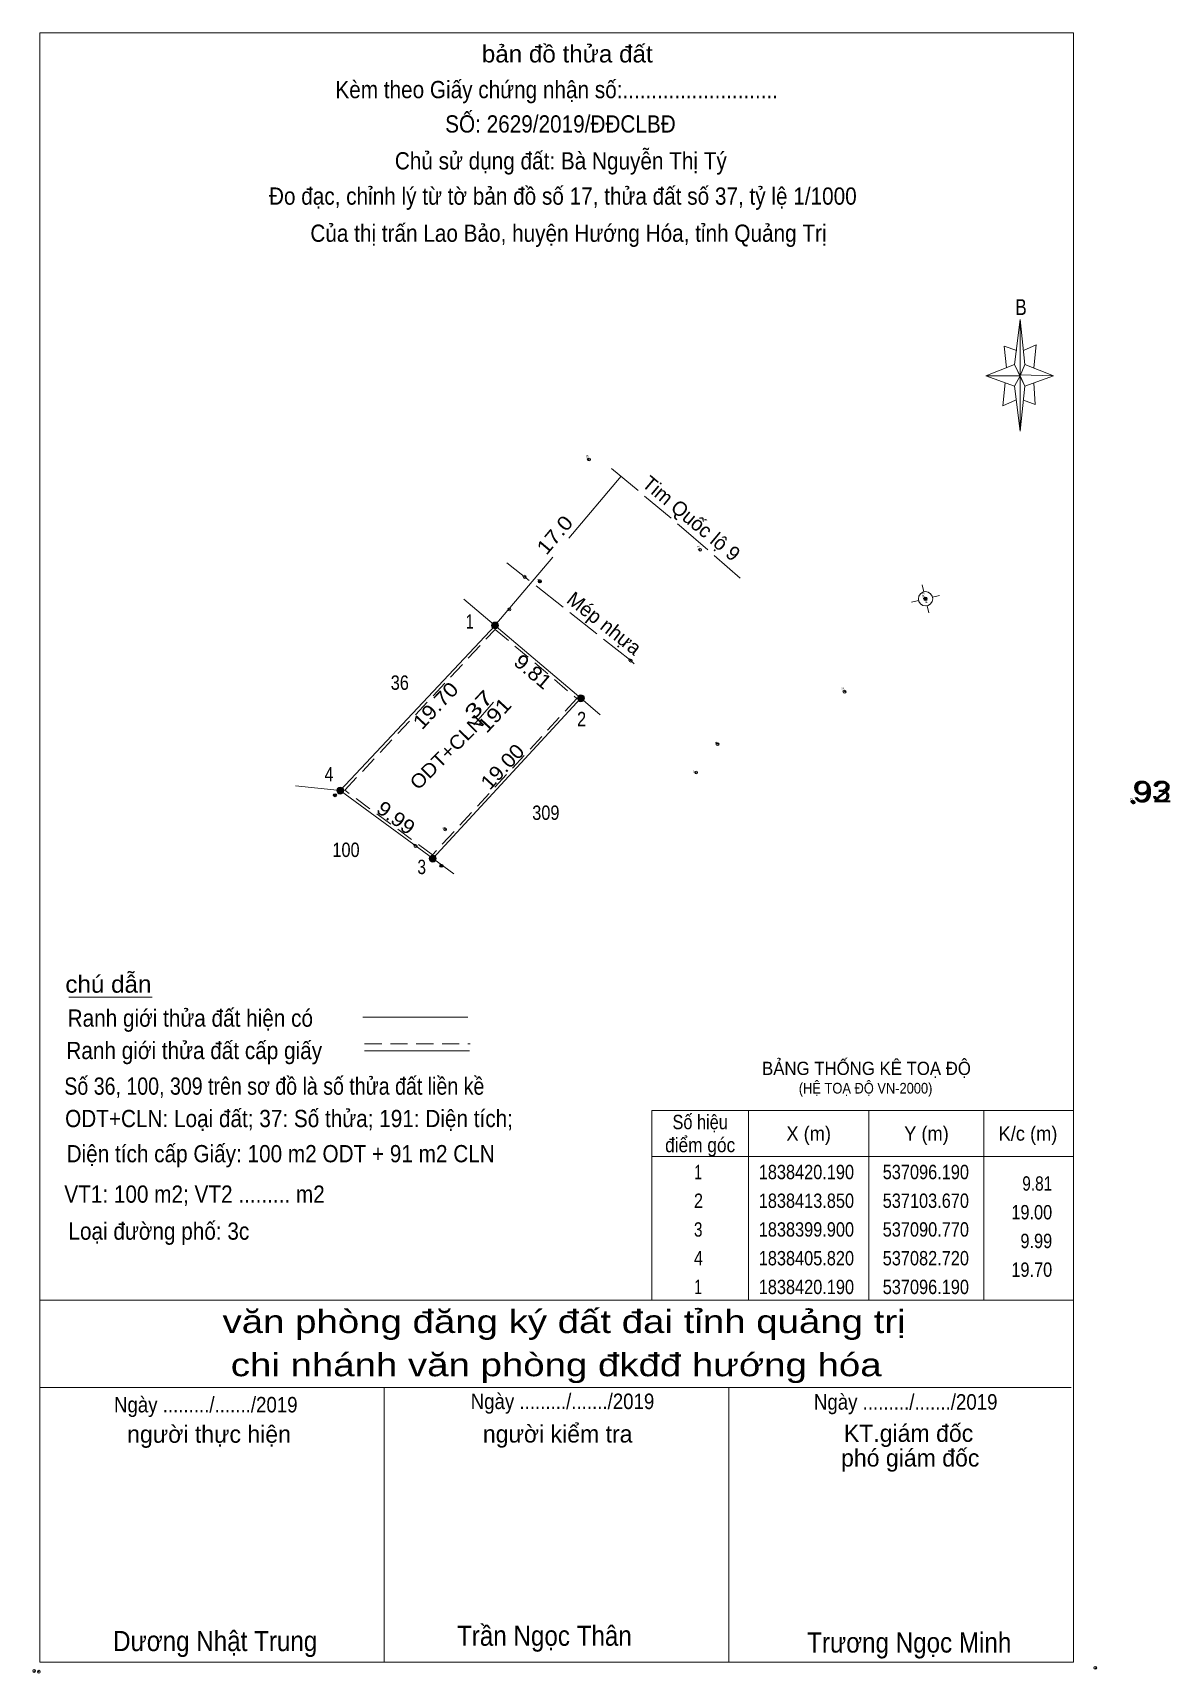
# Model space of a CAD drawing. Header units: metres. Extents: x 536691 to 537626, y 1838030 to 1838472.
# Drawn here: x 537055.9 to 537155, y 1838329 to 1838471.8 of the extents above; entities that cross this region are included whole.
import ezdxf
from ezdxf.enums import TextEntityAlignment as Align

# ---------------------------------------------------------------- set-up
doc = ezdxf.new("R2010")
doc.units = ezdxf.units.M
doc.header["$LTSCALE"] = 0.5
doc.header["$PDMODE"] = 32
doc.header["$PDSIZE"] = 0.25
doc.linetypes.add('LONG_DASHED', pattern=[7.5, 6, -1.5])
doc.linetypes.add('MEDIUM_DASHED', pattern=[4.5, 3, -1.5])
for name, color, linetype, lineweight in [('1', 7, 'MEDIUM_DASHED', 13), ('17', 7, 'Continuous', 13), ('22', 7, 'LONG_DASHED', 13), ('32', 7, 'Continuous', 13), ('5', 7, 'Continuous', 13), ('50', 7, 'Continuous', 13), ('6', 7, 'Continuous', 13), ('63', 7, 'Continuous', 13)]:
    doc.layers.add(name, color=color, linetype=linetype, lineweight=lineweight)
doc.layers.add('12', color=7, linetype='Continuous')
doc.layers.add('7', color=7, linetype='Continuous')

msp = doc.modelspace()

# ---------------------------------------------------------------- hatches: boundary and pattern name
at = {"layer": '50'}
msp.add_hatch(color=256, dxfattribs=at).paths.add_polyline_path([(537133.817, 1838422.5454, 1), (537133.5252, 1838422.4758, 1)])
at = {"layer": '63'}
for points in [[(537096.49, 1838420.19, 1), (537095.89, 1838420.19, 1)], [(537103.97, 1838413.85, 1), (537103.37, 1838413.85, 1)], [(537083.02, 1838405.82, 1), (537082.42, 1838405.82, 1)], [(537091.07, 1838399.9, 1), (537090.47, 1838399.9, 1)]]:
    msp.add_hatch(color=256, dxfattribs=at).paths.add_polyline_path(points)

# ---------------------------------------------------------------- linework, layer by layer
at = {"layer": '1'}
msp.add_lwpolyline([(537096.21, 1838419.85), (537103.31, 1838413.83), (537090.74, 1838400.23), (537083.1, 1838405.85)], close=True, dxfattribs=at)
at = {"layer": '17'}
msp.add_line((537059.09, 1838387.84), (537066.33, 1838387.84), dxfattribs=at)
at = {"layer": '22'}
msp.add_lwpolyline([(537108.3, 1838416.84), (537108, 1838417.13), (537097.22, 1838425.64)], dxfattribs=at)
at = {"layer": '32'}
for p, q in [((537082.72, 1838405.82), (537096.19, 1838420.19)), ((537090.77, 1838399.9), (537103.67, 1838413.85)), ((537078.83, 1838406.23), (537082.72, 1838405.82)), ((537082.72, 1838405.82), (537092.59, 1838398.56))]:
    msp.add_line(p, q, dxfattribs=at)
at = {"layer": '5'}
for p, q in [((537141.41, 1838442.91), (537141.91, 1838446.81)), ((537142.31, 1838442.91), (537144.81, 1838441.91)), ((537141.41, 1838441.01), (537138.91, 1838441.91)), ((537142.31, 1838441.01), (537141.91, 1838437.11)), ((537143.11, 1838441.31), (537143.21, 1838439.41)), ((537143.21, 1838439.41), (537142.21, 1838439.81)), ((537056.55, 1838361.47), (537146.55, 1838361.47)), ((537056.55, 1838353.87), (537146.35, 1838353.87)), ((537056.55, 1838353.87), (537146.35, 1838353.87)), ((537056.55, 1838353.87), (537146.35, 1838353.87)), ((537086.55, 1838329.97), (537086.55, 1838353.87)), ((537116.55, 1838329.97), (537116.55, 1838353.87))]:
    msp.add_line(p, q, dxfattribs=at)
for points in [[(537056.55, 1838471.77), (537146.55, 1838471.77), (537146.55, 1838329.97), (537056.55, 1838329.97)], [(537141.91, 1838446.81), (537142.31, 1838442.91), (537141.91, 1838441.91)], [(537141.91, 1838441.91), (537138.91, 1838441.91), (537141.41, 1838442.91), (537142.31, 1838441.01), (537144.81, 1838441.91), (537141.91, 1838442.01)], [(537141.91, 1838441.91), (537141.91, 1838437.11), (537141.41, 1838441.01)]]:
    msp.add_lwpolyline(points, close=True, dxfattribs=at)
for points in [[(537141.61, 1838444.11), (537140.51, 1838444.51), (537140.71, 1838442.61)], [(537142.21, 1838444.11), (537143.31, 1838444.61), (537143.11, 1838442.61)], [(537141.91, 1838441.91), (537141.41, 1838442.91), (537138.91, 1838441.91)], [(537140.61, 1838441.31), (537140.41, 1838439.31), (537141.51, 1838439.81)], [(537141.91, 1838441.91), (537142.31, 1838441.01), (537144.81, 1838441.91)], [(537146.55, 1838329.97), (537056.55, 1838329.97), (537056.55, 1838353.87)]]:
    msp.add_lwpolyline(points, dxfattribs=at)
for p in [(537056.07, 1838329.2), (537056.47, 1838329.13)]:
    msp.add_point(p, dxfattribs=at)
at = {"layer": '50'}
for p, q in [((537133.38, 1838423.73), (537133.53, 1838423.12)), ((537133.06, 1838422.37), (537132.46, 1838422.22)), ((537134.89, 1838422.8), (537134.28, 1838422.66)), ((537133.82, 1838421.9), (537133.96, 1838421.29))]:
    msp.add_line(p, q, dxfattribs=at)
for radius in [0.625, 0.15]:
    msp.add_circle((537133.6711, 1838422.5106), radius, dxfattribs=at)
for p in [(537104.38, 1838434.63), (537114.05, 1838426.77), (537098.79, 1838424.4), (537100.09, 1838424.03), (537097.45, 1838421.58), (537108, 1838417.13), (537126.63, 1838414.42), (537115.57, 1838409.86), (537113.7, 1838407.39), (537151.76, 1838404.8), (537091.85, 1838402.44), (537089.28, 1838400.99), (537090.88, 1838399.79)]:
    msp.add_point(p, dxfattribs=at)
at = {"layer": '6'}
for p, q in [((537084.69, 1838386.1), (537093.83, 1838386.1)), ((537084.83, 1838383.17), (537093.97, 1838383.17))]:
    msp.add_line(p, q, dxfattribs=at)
at = {"layer": '6', "linetype": 'MEDIUM_DASHED'}
msp.add_line((537084.83, 1838383.79), (537094.03, 1838383.79), dxfattribs=at)
at = {"layer": '6'}
msp.add_point((537148.45, 1838329.47), dxfattribs=at)
at = {"layer": '63'}
for p, q in [((537107.18, 1838433.19), (537102.61, 1838427.79)), ((537101.21, 1838426.13), (537096.18, 1838420.18)), ((537093.48, 1838422.49), (537103.67, 1838413.85)), ((537096.05, 1838413.52), (537094.35, 1838411.53)), ((537103.67, 1838413.85), (537105.34, 1838412.4)), ((537118.25, 1838377.97), (537118.25, 1838361.47)), ((537128.75, 1838377.97), (537128.75, 1838361.47)), ((537138.75, 1838377.97), (537138.75, 1838361.47)), ((537109.85, 1838373.97), (537146.55, 1838373.97))]:
    msp.add_line(p, q, dxfattribs=at)
at = {"layer": '63', "linetype": 'LONG_DASHED'}
msp.add_lwpolyline([(537106.34, 1838433.86), (537112.44, 1838428.75), (537117.96, 1838423.95)], dxfattribs=at)
at = {"layer": '63'}
msp.add_lwpolyline([(537109.85, 1838377.97), (537146.55, 1838377.97), (537146.55, 1838361.47), (537109.85, 1838361.47)], close=True, dxfattribs=at)
for centre in [(537096.19, 1838420.19), (537103.67, 1838413.85), (537082.72, 1838405.82), (537090.77, 1838399.9)]:
    msp.add_circle(centre, 0.3, dxfattribs=at)
at = {"layer": '7'}
for p in [(537100.09, 1838424.03), (537082.25, 1838405.41), (537151.69, 1838404.87), (537151.78, 1838404.79), (537091.52, 1838399.27)]:
    msp.add_point(p, dxfattribs=at)

# ---------------------------------------------------------------- texts
at = {"layer": '1'}
for s, height, width, p in [('BẢNG THỐNG KÊ TOẠ ĐỘ ', 1.15, 0.95, (537119.44, 1838381.07)), ('(HỆ TOẠ ĐỘ VN-2000)', 0.93, 0.9, (537122.64, 1838379.45))]:
    msp.add_text(s, height=height, dxfattribs=dict(at, width=width)).set_placement(p)
at = {"layer": '12', "width": 1.25}
for s, p in [('93', (537151.69, 1838404.87)), ('92', (537151.78, 1838404.79))]:
    msp.add_text(s, height=1.8, dxfattribs=at).set_placement(p)
at = {"layer": '5'}
for s, height, width, p in [('bản đồ thửa đất', 1.5, 1.05, (537102.48, 1838469.19)), ('Kèm theo Giấy chứng nhận số:...........................', 1.5, 0.9, (537101.56, 1838466.08)), ('SỐ: 2629/2019/ĐĐCLBĐ', 1.5, 0.9, (537101.885, 1838463.09)), ('Chủ sử dụng đất: Bà Nguyễn Thị Tý', 1.5, 0.9, (537101.92, 1838459.88)), ('Đo đạc, chỉnh lý từ tờ bản đồ số 17, thửa đất số 37, tỷ lệ 1/1000 ', 1.5, 0.9, (537102.345, 1838456.81)), ('Của thị trấn Lao Bảo, huyện Hướng Hóa, tỉnh Quảng Trị', 1.5, 0.9, (537102.585, 1838453.58)), ('B', 1.378, 0.8, (537141.99, 1838447.21)), ('văn phòng đăng ký đất đai tỉnh quảng trị', 2, 1.25, (537102.205, 1838358.61)), ('chi nhánh văn phòng đkđđ hướng hóa', 2, 1.25, (537101.515, 1838354.85)), ('Ngày ........./......./2019', 1.35, 0.9, (537071.005, 1838351.7)), ('Ngày ........./......./2019', 1.35, 0.9, (537102.065, 1838351.99)), ('Ngày ........./......./2019', 1.35, 0.9, (537131.945, 1838351.94)), ('Dương Nhật Trung', 1.75, 0.9, (537071.825, 1838330.93)), ('Trần Ngọc Thân', 1.75, 0.9, (537100.49, 1838331.39)), ('Trương Ngọc Minh', 1.75, 0.9, (537132.255, 1838330.8))]:
    msp.add_text(s, height=height, dxfattribs=dict(at, width=width)).set_placement(p, align=Align.CENTER)
for s, p in [('người thực hiện', (537071.29, 1838349.06)), ('người kiểm tra', (537101.645, 1838349.08)), ('KT.giám đốc', (537132.195, 1838349.14)), ('phó giám đốc', (537132.34, 1838346.99))]:
    msp.add_text(s, height=1.5, dxfattribs=at).set_placement(p, align=Align.CENTER)
at = {"layer": '50'}
for s, width, p in [('10', 1.45, (537104.38, 1838434.63)), ('11', 1.45, (537114.05, 1838426.77)), ('2', 1.6, (537098.79, 1838424.4)), ('9', 1.6, (537100.09, 1838424.03)), ('TR1', 1.15, (537133.67, 1838422.51)), ('1', 1.6, (537097.45, 1838421.58)), ('3', 1.65, (537108, 1838417.13)), ('12', 1.4, (537126.63, 1838414.42)), ('8', 1.65, (537115.57, 1838409.86)), ('7', 1.6, (537113.7, 1838407.39)), ('13', 1.4, (537151.76, 1838404.8)), ('4', 1.6, (537091.85, 1838402.44)), ('6', 1.6, (537089.28, 1838400.99)), ('5', 1.65, (537090.88, 1838399.79))]:
    msp.add_text(s, height=0.2, rotation=103.415, dxfattribs=dict(at, width=width)).set_placement(p)
at = {"layer": '50', "width": 1.2}
msp.add_text('KC', height=0.2, rotation=103.415, dxfattribs=at).set_placement((537133.7566, 1838422.5836), align=Align.RIGHT)
at = {"layer": '6'}
for s, width, p in [('chú dẫn', 1.05, (537058.78, 1838388.23)), ('Ranh giới thửa đất hiện có ', 0.9, (537058.98, 1838385.27)), ('Ranh giới thửa đất cấp giấy', 0.9, (537058.87, 1838382.45)), ('Số 36, 100, 309 trên sơ đồ là số thửa đất liền kề', 0.85, (537058.69, 1838379.35)), ('ODT+CLN: Loại đất; 37: Số thửa; 191: Diện tích;', 0.9, (537058.76, 1838376.53)), ('Diện tích cấp Giấy: 100 m2 ODT + 91 m2 CLN', 0.9, (537058.89, 1838373.47)), ('VT1: 100 m2; VT2 ......... m2', 0.9, (537058.69, 1838369.95)), ('Loại đường phố: 3c', 0.9, (537059.05, 1838366.73))]:
    msp.add_text(s, height=1.5, dxfattribs=dict(at, width=width)).set_placement(p)
at = {"layer": '63'}
for s, rotation, p in [('Tim Quốc lộ 9', 320.047, (537112.8837, 1838429.031)), ('Mép nhựa', 321.685, (537105.3125, 1838419.887))]:
    msp.add_text(s, height=1.25, rotation=rotation, dxfattribs=at).set_placement(p, align=Align.CENTER)
for s, height, rotation, width, p in [('17.0', 1.25, 49.785, 1.15, (537101.8684, 1838427.6665)), ('9.81', 1.25, 319.716, 1.1, (537099.0809, 1838415.6957)), ('19.70', 1.25, 46.852, 1.15, (537091.4728, 1838412.7926)), ('37', 1.25, 47.239, 1.45, (537095.2361, 1838412.8607)), ('191', 1.25, 47.239, 1.2, (537096.5912, 1838411.9657)), ('ODT+CLN', 1.2, 45.065, 1.1, (537092.4245, 1838408.7312)), ('19.00', 1.25, 47.239, 1.1, (537097.2935, 1838407.4757)), ('9.99', 1.25, 323.669, 1.1, (537087.1947, 1838402.9508))]:
    msp.add_text(s, height=height, rotation=rotation, dxfattribs=dict(at, width=width)).set_placement(p, align=Align.CENTER)
for s, width, p in [(' 1', 0.75, (537094.34, 1838419.92)), ('36', 0.85, (537088.69, 1838414.59)), (' 2', 0.85, (537104.12, 1838411.42)), (' 4', 0.85, (537082.13, 1838406.62)), ('309', 0.85, (537101.8, 1838403.27)), ('100', 0.85, (537084.4, 1838400.04)), (' 3', 0.8, (537090.18, 1838398.55)), ('9.81', 0.8, (537144.7, 1838371)), ('19.00', 0.85, (537144.7, 1838368.5)), ('9.99', 0.85, (537144.7, 1838366)), ('19.70', 0.85, (537144.7, 1838363.5))]:
    msp.add_text(s, height=1.25, dxfattribs=dict(at, width=width)).set_placement(p, align=Align.RIGHT)
for s, width, p in [('Số hiệu', 0.85, (537114.05, 1838376.35)), ('X (m)', 0.95, (537123.5, 1838375.35)), ('Y (m)', 0.95, (537133.755, 1838375.35)), ('K/c (m)', 0.95, (537142.595, 1838375.35)), ('điểm góc', 0.9, (537114.05, 1838374.35)), (' 1', 0.75, (537113.7, 1838372)), ('1838420.190', 0.85, (537123.3, 1838372)), ('537096.190', 0.85, (537133.7, 1838372)), (' 2', 0.85, (537113.705, 1838369.5)), ('1838413.850', 0.85, (537123.3, 1838369.5)), ('537103.670', 0.85, (537133.7, 1838369.5)), (' 3', 0.8, (537113.695, 1838367)), ('1838399.900', 0.85, (537123.3, 1838367)), ('537090.770', 0.85, (537133.7, 1838367)), (' 4', 0.85, (537113.7, 1838364.5)), ('1838405.820', 0.85, (537123.3, 1838364.5)), ('537082.720', 0.85, (537133.7, 1838364.5)), (' 1', 0.75, (537113.7, 1838362)), ('1838420.190', 0.85, (537123.3, 1838362)), ('537096.190', 0.85, (537133.7, 1838362))]:
    msp.add_text(s, height=1.25, dxfattribs=dict(at, width=width)).set_placement(p, align=Align.CENTER)

doc.saveas('drawing.dxf')
